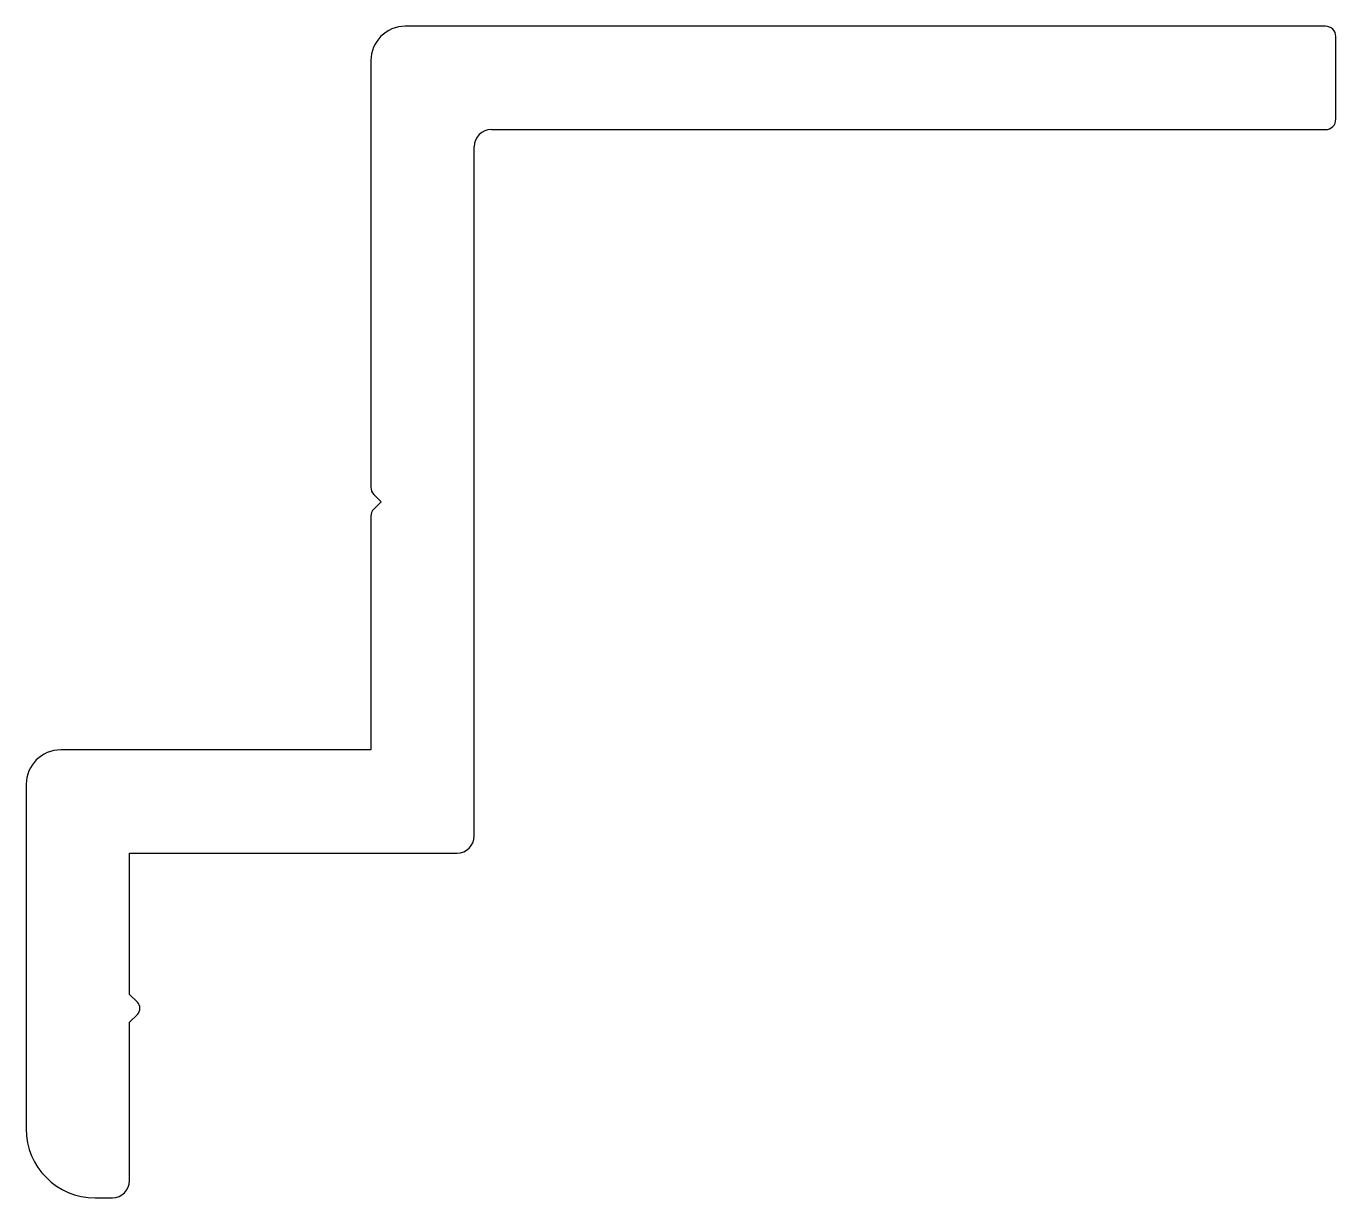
# Model space of a CAD drawing. Extents: x 1722.2 to 1760.2, y 2030.2 to 2064.2.
import ezdxf

# ---------------------------------------------------------------- set-up
doc = ezdxf.new("R2010")
doc.units = 0
doc.layers.get('0').update_dxf_attribs({"linetype": 'CONTINUOUS'})

msp = doc.modelspace()

# ---------------------------------------------------------------- linework, layer by layer
for p, q in [((1759.862, 2064.16), (1733.162, 2064.16)), ((1760.162, 2061.46), (1760.162, 2063.86)), ((1732.162, 2063.16), (1732.162, 2050.784)), ((1735.662, 2061.16), (1759.862, 2061.16)), ((1735.162, 2040.66), (1735.162, 2060.66)), ((1732.25, 2050.572), (1732.462, 2050.36)), ((1732.462, 2050.36), (1732.25, 2050.148)), ((1732.162, 2049.936), (1732.162, 2043.16)), ((1732.162, 2043.16), (1723.162, 2043.16)), ((1722.162, 2042.16), (1722.162, 2032.16)), ((1725.162, 2036.064), (1725.162, 2040.16)), ((1725.162, 2040.16), (1734.662, 2040.16)), ((1725.388, 2035.837), (1725.162, 2036.064)), ((1725.162, 2035.257), (1725.388, 2035.483)), ((1725.162, 2030.66), (1725.162, 2035.257)), ((1724.162, 2030.16), (1724.662, 2030.16))]:
    msp.add_line(p, q)
for centre, radius, start, end in [((1733.162, 2063.16), 1, 90, 180), ((1759.862, 2063.86), 0.3, 359.9907, 89.986), ((1735.662, 2060.66), 0.5, 90, 180), ((1759.862, 2061.46), 0.3, 270.014, 359.9977), ((1732.462, 2050.784), 0.3, 179.9993, 225.0061), ((1732.462, 2049.936), 0.3, 134.9939, 180.0007), ((1723.162, 2042.16), 1, 90, 180), ((1734.662, 2040.66), 0.5, 270, 360), ((1725.212, 2035.66), 0.25, 315, 45.0058), ((1724.162, 2032.16), 2, 180, 270), ((1724.662, 2030.66), 0.5, 270, 360)]:
    msp.add_arc(centre, radius, start, end)

doc.saveas('drawing.dxf')
